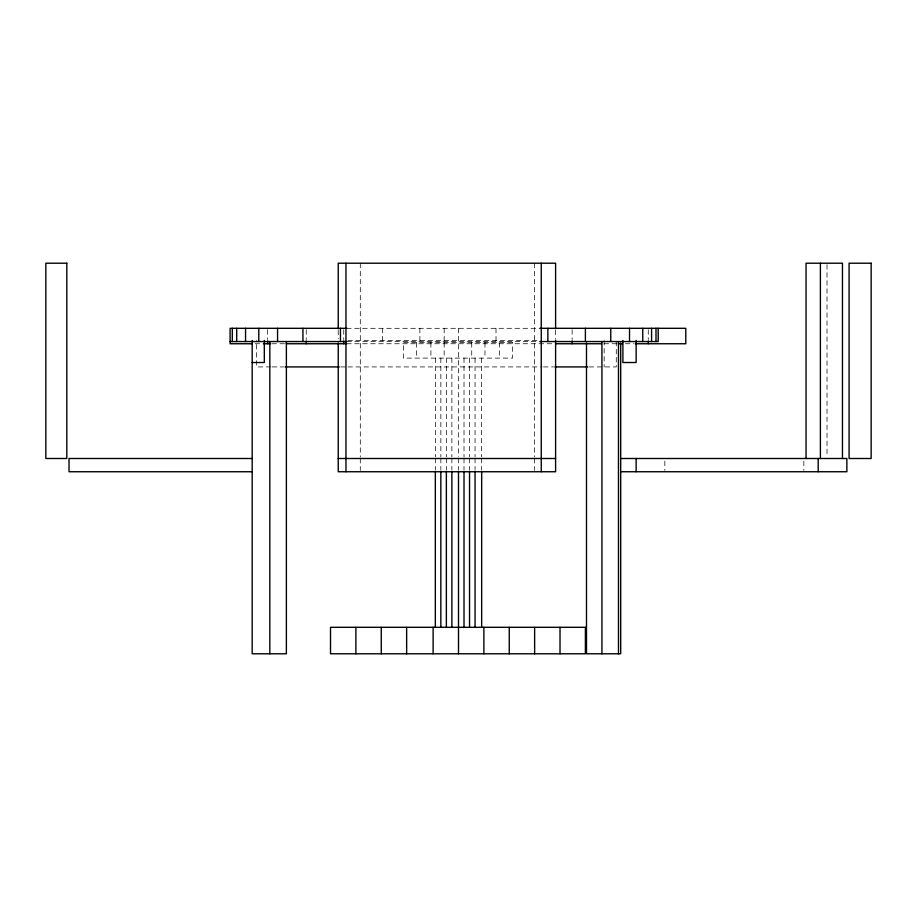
<?xml version="1.0" encoding="UTF-8"?>
<svg xmlns="http://www.w3.org/2000/svg" width="917" height="917" viewBox="0 0 917 917"><rect width="100%" height="100%" fill="white"/><g stroke="black" fill="none" stroke-linecap="round" stroke-linejoin="round"><path stroke-width="0.69" stroke-dasharray="4.58 3.44" d="M346.615 328.309L539.368 328.309M347.933 340.448L539.196 340.448M346.821 341.548L539.368 341.548M255.121 343.749L262.067 343.749M271.913 343.749L284.786 343.749M346.615 343.749L554.086 343.749M604.097 343.749L616.809 343.749M625.394 343.749L633.968 343.749M270.859 366.926L256.588 366.926L256.588 340.448M272.292 366.926L283.708 366.926M340.803 366.926L346.511 366.926M347.933 366.926L542.062 366.926M543.483 366.926L553.478 366.926M589.161 366.926L616.281 366.926L616.281 340.448M827.019 264.635L827.019 457.079M803.842 461.148L803.842 470.421M664.825 461.148L664.825 470.421M648.273 329.707L648.273 339.542M604.143 340.448L604.143 366.926M572.139 329.707L572.139 339.542M555.599 330.212L555.599 338.763M534.634 263.213L534.634 457.079M534.634 458.5L534.634 470.421M499.318 342.649L499.318 358.1M496.017 328.309L496.017 343.749M484.978 342.649L484.978 358.1M481.666 358.1L481.666 456.907M481.666 458.34L481.666 469.791M475.052 358.1L475.052 456.907M475.052 458.34L475.052 469.791M471.739 342.649L471.739 358.1M469.538 358.1L469.538 456.907M469.538 458.34L469.538 469.791M464.013 358.1L464.013 456.907M464.013 458.34L464.013 469.791M458.5 328.309L458.5 456.907M458.5 458.34L458.5 469.791M451.875 358.1L451.875 456.907M451.875 458.34L451.875 469.791M446.361 358.1L446.361 456.907M446.361 458.34L446.361 469.791M444.16 328.309L444.16 341.548M444.16 342.649L444.16 358.1M440.848 358.1L440.848 456.907M440.848 458.34L440.848 469.791M435.334 358.1L435.334 456.907M435.334 458.34L435.334 469.791M430.921 342.649L430.921 358.1M419.883 328.309L419.883 343.749M416.57 342.649L416.57 358.1M382.366 328.309L382.366 343.749M360.301 263.213L360.301 457.079M360.301 458.5L360.301 470.421M343.749 329.707L343.749 339.542M338.235 330.212L338.235 338.763M306.244 329.707L306.244 339.542M267.626 329.707L267.626 339.542M512.569 342.649L403.331 342.649L403.331 358.1L512.569 358.1L512.569 342.649"/><path stroke-width="1.38" d="M346.878 328.309L230.11 328.309L230.11 343.749L252.335 343.749M539.884 328.309L685.79 328.309L685.79 343.749L635.401 343.749M230.11 341.548L346.878 341.548M539.884 341.548L658.2 341.548L658.2 328.309M263.454 343.749L270.481 343.749M286.219 343.749L346.615 343.749M555.473 343.749L601.323 343.749M618.241 343.749L622.528 343.749M252.175 362.513L264.314 362.513L264.314 340.448M285.13 366.926L339.37 366.926M554.9 366.926L587.728 366.926M252.175 458.5L69.016 458.5L69.016 471.739L252.175 471.739M338.235 458.5L555.599 458.5M620.694 458.5L846.872 458.5L846.872 471.739L620.694 471.739M842.459 458.5L842.459 263.213L806.054 263.213L806.054 458.5M820.394 263.213L820.394 458.5M818.193 458.5L818.193 471.739M655.999 328.309L655.999 341.548M651.586 328.309L651.586 341.548M648.273 340.941L648.273 343.749M642.76 328.309L642.76 341.548M636.134 340.448L636.134 362.513L622.895 362.513L622.895 340.448M636.134 458.5L636.134 471.739M629.521 328.309L629.521 341.548M620.694 342.981L620.694 653.787L586.49 653.787L586.49 342.981M618.482 341.548L618.482 653.787M610.756 328.309L610.756 341.548M601.93 341.548L601.93 653.787M585.39 328.309L585.39 341.548M572.139 340.941L572.139 343.749M560.012 627.308L560.012 653.787M555.599 328.779L555.599 263.213L338.235 263.213L338.235 328.779M555.599 340.184L555.599 471.739L338.235 471.739L338.235 343.038M547.873 328.309L547.873 341.548M541.248 263.213L541.248 471.739M534.634 627.308L534.634 653.787M509.256 627.308L509.256 653.787M483.878 627.308L483.878 653.787M481.666 471.223L481.666 627.308M475.052 471.223L475.052 627.308M469.538 471.223L469.538 627.308M464.013 471.223L464.013 627.308M458.5 471.223L458.5 653.787M451.875 471.223L451.875 627.308M446.361 471.223L446.361 627.308M440.848 471.223L440.848 627.308M435.334 471.223L435.334 627.308M433.122 627.308L433.122 653.787M406.644 627.308L406.644 653.787M381.266 627.308L381.266 653.787M355.888 627.308L355.888 653.787M345.961 263.213L345.961 471.739M343.749 340.941L343.749 343.749M340.448 328.309L340.448 341.548M306.244 340.941L306.244 343.749M302.931 328.309L302.931 341.548M286.379 341.548L286.379 653.787L252.175 653.787L252.175 340.448M277.553 328.309L277.553 341.548M269.827 341.548L269.827 653.787M267.626 340.941L267.626 343.749M258.8 328.309L258.8 341.548M245.55 328.309L245.55 341.548M236.724 328.309L236.724 341.548M232.31 328.309L232.31 341.548M66.815 263.213L45.85 263.213L45.85 458.5L66.815 458.5L66.815 263.213M871.15 263.213L849.085 263.213L849.085 458.5L871.15 458.5L871.15 263.213M585.39 627.308L330.51 627.308L330.51 653.787L585.39 653.787L585.39 627.308"/></g></svg>
